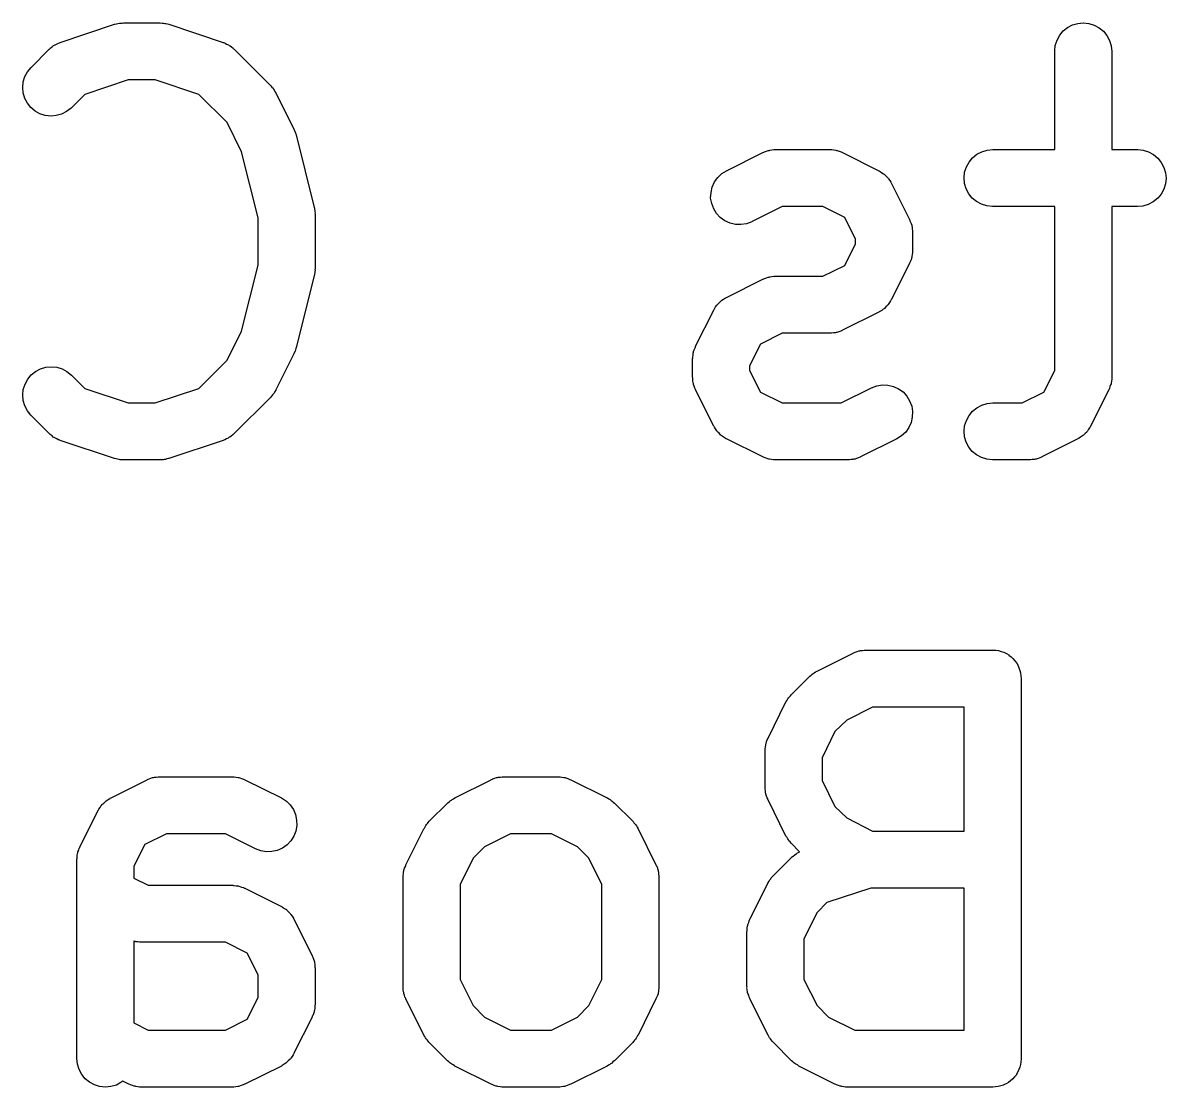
# Model space of a CAD drawing. Extents: x 100.5 to 168, y -113.9 to -51.5.
# Drawn here: x 113.634 to 116.641, y -81.462 to -78.662 of the extents above; entities that cross this region are included whole.
import ezdxf

# ---------------------------------------------------------------- set-up
doc = ezdxf.new("R2010")
doc.units = 0
doc.layers.add('BLACK', color=7, linetype='CONTINUOUS')

msp = doc.modelspace()

# ---------------------------------------------------------------- linework, layer by layer
at = {"layer": 'BLACK', "linetype": 'CONTINUOUS'}
for p, q in [((113.888, -78.6635), (113.891, -78.6629)), ((113.891, -78.6629), (113.895, -78.6628)), ((113.895, -78.6628), (113.899, -78.6624)), ((113.899, -78.6624), (113.994, -78.6624)), ((113.994, -78.6624), (113.995, -78.6624)), ((113.995, -78.6624), (114, -78.6629)), ((114, -78.6629), (114.004, -78.663)), ((114.004, -78.663), (114.007, -78.6637)), ((116.409, -78.6637), (116.423, -78.6624)), ((116.423, -78.6624), (116.438, -78.6639)), ((113.732, -78.7138), (113.875, -78.6662)), ((113.875, -78.6662), (113.876, -78.6659)), ((113.876, -78.6659), (113.88, -78.665)), ((113.88, -78.665), (113.884, -78.6638)), ((113.884, -78.6638), (113.888, -78.6635)), ((114.007, -78.6637), (114.01, -78.664)), ((114.01, -78.664), (114.014, -78.6653)), ((114.014, -78.6653), (114.018, -78.6662)), ((114.018, -78.6662), (114.161, -78.7138)), ((116.361, -78.695), (116.37, -78.6838)), ((116.37, -78.6838), (116.382, -78.6746)), ((116.382, -78.6746), (116.395, -78.6678)), ((116.395, -78.6678), (116.409, -78.6637)), ((116.438, -78.6639), (116.452, -78.6682)), ((116.452, -78.6682), (116.465, -78.6752)), ((116.465, -78.6752), (116.476, -78.6845)), ((116.476, -78.6845), (116.485, -78.6959)), ((113.711, -78.7253), (113.715, -78.7221)), ((113.715, -78.7221), (113.717, -78.7211)), ((113.717, -78.7211), (113.719, -78.7198)), ((113.719, -78.7198), (113.724, -78.7177)), ((113.724, -78.7177), (113.728, -78.7154)), ((113.728, -78.7154), (113.73, -78.7147)), ((113.73, -78.7147), (113.732, -78.7138)), ((114.161, -78.7138), (114.162, -78.7142)), ((114.162, -78.7142), (114.164, -78.7151)), ((114.164, -78.7151), (114.166, -78.7158)), ((114.166, -78.7158), (114.17, -78.7182)), ((114.17, -78.7182), (114.175, -78.7203)), ((114.175, -78.7203), (114.177, -78.7216)), ((114.177, -78.7216), (114.179, -78.7227)), ((114.179, -78.7227), (114.183, -78.7259)), ((116.348, -78.7363), (116.349, -78.7218)), ((116.349, -78.7218), (116.354, -78.7078)), ((116.354, -78.7078), (116.361, -78.695)), ((116.485, -78.6959), (116.492, -78.7088)), ((116.492, -78.7088), (116.496, -78.7228)), ((116.496, -78.7228), (116.498, -78.7374)), ((113.656, -78.7796), (113.703, -78.732)), ((113.703, -78.732), (113.704, -78.7312)), ((113.704, -78.7312), (113.706, -78.7299)), ((113.706, -78.7299), (113.707, -78.7283)), ((113.707, -78.7283), (113.711, -78.7253)), ((114.183, -78.7259), (114.187, -78.7289)), ((114.187, -78.7289), (114.188, -78.7306)), ((114.188, -78.7306), (114.19, -78.732)), ((114.19, -78.732), (114.285, -78.8272)), ((116.348, -78.7374), (116.348, -78.7363)), ((116.348, -78.9957), (116.348, -78.7374)), ((116.498, -78.7374), (116.498, -78.9957)), ((113.646, -78.7909), (113.656, -78.7796)), ((113.635, -78.8178), (113.639, -78.8038)), ((113.639, -78.8038), (113.646, -78.7909)), ((113.911, -78.8124), (113.797, -78.8506)), ((113.982, -78.8124), (113.911, -78.8124)), ((114.097, -78.8506), (113.982, -78.8124)), ((113.634, -78.8324), (113.635, -78.8178)), ((113.635, -78.8469), (113.634, -78.8324)), ((114.285, -78.8272), (114.286, -78.828)), ((114.286, -78.828), (114.289, -78.8312)), ((114.289, -78.8312), (114.292, -78.8343)), ((114.292, -78.8343), (114.293, -78.837)), ((114.293, -78.837), (114.295, -78.8394)), ((114.295, -78.8394), (114.297, -78.8431)), ((114.297, -78.8431), (114.299, -78.8467)), ((113.639, -78.861), (113.635, -78.8469)), ((113.646, -78.8739), (113.639, -78.861)), ((113.797, -78.8506), (113.762, -78.8857)), ((114.171, -78.9247), (114.097, -78.8506)), ((114.299, -78.8467), (114.347, -78.9419)), ((113.655, -78.8853), (113.646, -78.8739)), ((113.666, -78.8947), (113.655, -78.8853)), ((113.679, -78.9017), (113.666, -78.8947)), ((113.693, -78.906), (113.679, -78.9017)), ((113.736, -78.9023), (113.722, -78.9063)), ((113.749, -78.8955), (113.736, -78.9023)), ((113.761, -78.8864), (113.749, -78.8955)), ((113.762, -78.8857), (113.761, -78.8864)), ((113.708, -78.9076), (113.693, -78.906)), ((113.722, -78.9063), (113.708, -78.9076)), ((114.209, -79.0017), (114.171, -78.9247)), ((114.347, -78.9419), (114.348, -78.9429)), ((114.348, -78.9429), (114.348, -78.9432)), ((114.348, -78.9432), (114.348, -78.9435)), ((114.348, -78.9435), (114.35, -78.9501)), ((114.35, -78.9501), (114.353, -78.9566)), ((114.353, -78.9566), (114.353, -78.957)), ((114.353, -78.957), (114.353, -78.9573)), ((114.353, -78.9573), (114.4, -79.1478)), ((114.253, -79.1752), (114.209, -79.0017)), ((115.485, -79.0513), (115.58, -79.0036)), ((115.58, -79.0036), (115.581, -79.0032)), ((115.581, -79.0032), (115.583, -79.0024)), ((115.583, -79.0024), (115.585, -79.0014)), ((115.585, -79.0014), (115.59, -78.9999)), ((115.59, -78.9999), (115.594, -78.9981)), ((115.594, -78.9981), (115.597, -78.9978)), ((115.597, -78.9978), (115.599, -78.9971)), ((115.599, -78.9971), (115.604, -78.9966)), ((115.604, -78.9966), (115.609, -78.9958)), ((115.609, -78.9958), (115.611, -78.9959)), ((115.611, -78.9959), (115.613, -78.9957)), ((115.613, -78.9957), (115.756, -78.9957)), ((115.756, -78.9957), (115.757, -78.9957)), ((115.757, -78.9957), (115.759, -78.996)), ((115.759, -78.996), (115.762, -78.9959)), ((115.762, -78.9959), (115.767, -78.9968)), ((115.767, -78.9968), (115.772, -78.9974)), ((115.772, -78.9974), (115.774, -78.998)), ((115.774, -78.998), (115.776, -78.9984)), ((115.776, -78.9984), (115.781, -79.0002)), ((115.781, -79.0002), (115.786, -79.0018)), ((115.786, -79.0018), (115.788, -79.0028)), ((115.788, -79.0028), (115.79, -79.0036)), ((115.79, -79.0036), (115.885, -79.0513)), ((116.123, -79.0288), (116.132, -79.0175)), ((116.132, -79.0175), (116.143, -79.0082)), ((116.143, -79.0082), (116.156, -79.0014)), ((116.156, -79.0014), (116.17, -78.9971)), ((116.17, -78.9971), (116.185, -78.9957)), ((116.185, -78.9957), (116.348, -78.9957)), ((116.498, -78.9957), (116.566, -78.9957)), ((116.566, -78.9957), (116.567, -78.9957)), ((116.567, -78.9957), (116.581, -78.9974)), ((116.581, -78.9974), (116.595, -79.0018)), ((116.595, -79.0018), (116.608, -79.0088)), ((116.608, -79.0088), (116.619, -79.0182)), ((116.619, -79.0182), (116.628, -79.0296)), ((115.472, -79.059), (115.485, -79.0513)), ((115.885, -79.0513), (115.886, -79.0517)), ((115.886, -79.0517), (115.887, -79.0526)), ((115.887, -79.0526), (115.889, -79.0533)), ((115.889, -79.0533), (115.893, -79.0566)), ((116.111, -79.0556), (116.116, -79.0416)), ((116.116, -79.0416), (116.123, -79.0288)), ((116.628, -79.0296), (116.635, -79.0426)), ((116.635, -79.0426), (116.639, -79.0567)), ((115.447, -79.0944), (115.453, -79.081)), ((115.453, -79.081), (115.462, -79.0691)), ((115.462, -79.0691), (115.472, -79.059)), ((115.893, -79.0566), (115.898, -79.0597)), ((115.898, -79.0597), (115.899, -79.0608)), ((115.899, -79.0608), (115.901, -79.0618)), ((115.901, -79.0618), (115.905, -79.0659)), ((115.905, -79.0659), (115.909, -79.0699)), ((115.909, -79.0699), (115.91, -79.0712)), ((115.91, -79.0712), (115.911, -79.0724)), ((115.911, -79.0724), (115.914, -79.0772)), ((115.914, -79.0772), (115.917, -79.0819)), ((115.917, -79.0819), (115.918, -79.0834)), ((115.918, -79.0834), (115.919, -79.0848)), ((116.11, -79.0702), (116.111, -79.0556)), ((116.111, -79.0848), (116.11, -79.0702)), ((116.639, -79.0567), (116.641, -79.0712)), ((116.641, -79.0712), (116.639, -79.0858)), ((115.443, -79.1233), (115.444, -79.1086)), ((115.444, -79.1086), (115.447, -79.0944)), ((115.919, -79.0848), (115.966, -79.18)), ((116.115, -79.0988), (116.111, -79.0848)), ((116.122, -79.1118), (116.115, -79.0988)), ((116.131, -79.1232), (116.122, -79.1118)), ((116.628, -79.1127), (116.619, -79.1239)), ((116.635, -79.0998), (116.628, -79.1127)), ((116.639, -79.0858), (116.635, -79.0998)), ((115.446, -79.1377), (115.443, -79.1233)), ((115.451, -79.1514), (115.446, -79.1377)), ((116.142, -79.1326), (116.131, -79.1232)), ((116.155, -79.1396), (116.142, -79.1326)), ((116.169, -79.1441), (116.155, -79.1396)), ((116.184, -79.1457), (116.169, -79.1441)), ((116.594, -79.1401), (116.58, -79.1443)), ((116.607, -79.1332), (116.594, -79.1401)), ((116.619, -79.1239), (116.607, -79.1332)), ((114.4, -79.1478), (114.401, -79.1488)), ((114.401, -79.1488), (114.401, -79.1501)), ((114.401, -79.1501), (114.401, -79.1514)), ((114.401, -79.1514), (114.402, -79.1574)), ((114.402, -79.1574), (114.403, -79.1633)), ((114.403, -79.1633), (114.402, -79.1646)), ((114.402, -79.1646), (114.403, -79.166)), ((114.403, -79.166), (114.403, -79.3088)), ((115.458, -79.1638), (115.451, -79.1514)), ((115.468, -79.1746), (115.458, -79.1638)), ((115.631, -79.1457), (115.552, -79.1854)), ((115.738, -79.1457), (115.631, -79.1457)), ((115.796, -79.1742), (115.738, -79.1457)), ((115.824, -79.2313), (115.796, -79.1742)), ((116.185, -79.1457), (116.184, -79.1457)), ((116.348, -79.1457), (116.185, -79.1457)), ((116.348, -79.5768), (116.348, -79.1457)), ((116.566, -79.1457), (116.498, -79.1457)), ((116.498, -79.1457), (116.498, -79.5945)), ((116.58, -79.1443), (116.566, -79.1457)), ((114.253, -79.2996), (114.253, -79.1752)), ((115.48, -79.1831), (115.468, -79.1746)), ((115.494, -79.1892), (115.48, -79.1831)), ((115.508, -79.1926), (115.494, -79.1892)), ((115.522, -79.1932), (115.508, -79.1926)), ((115.537, -79.1909), (115.522, -79.1932)), ((115.551, -79.1859), (115.537, -79.1909)), ((115.552, -79.1854), (115.551, -79.1859)), ((115.966, -79.18), (115.967, -79.181)), ((115.967, -79.181), (115.967, -79.183)), ((115.967, -79.183), (115.968, -79.185)), ((115.968, -79.185), (115.97, -79.1899)), ((115.97, -79.1899), (115.972, -79.1947)), ((115.972, -79.1947), (115.972, -79.1969)), ((115.972, -79.1969), (115.973, -79.199)), ((115.973, -79.199), (115.973, -79.2041)), ((115.973, -79.2041), (115.974, -79.2092)), ((115.824, -79.2435), (115.824, -79.2313)), ((115.974, -79.2092), (115.974, -79.2114)), ((115.974, -79.2114), (115.974, -79.2136)), ((115.974, -79.2136), (115.974, -79.2612)), ((115.796, -79.3005), (115.824, -79.2435)), ((115.974, -79.2612), (115.974, -79.2622)), ((115.974, -79.2622), (115.974, -79.2644)), ((115.974, -79.2644), (115.974, -79.2666)), ((115.967, -79.2927), (115.966, -79.2947)), ((115.968, -79.2907), (115.967, -79.2927)), ((115.97, -79.2859), (115.968, -79.2907)), ((115.971, -79.2811), (115.97, -79.2859)), ((115.972, -79.2789), (115.971, -79.2811)), ((115.973, -79.2717), (115.972, -79.2768)), ((115.972, -79.2768), (115.972, -79.2789)), ((115.974, -79.2666), (115.973, -79.2717)), ((114.209, -79.4731), (114.253, -79.2996)), ((114.402, -79.3185), (114.401, -79.3244)), ((114.401, -79.3244), (114.401, -79.3257)), ((114.403, -79.3099), (114.402, -79.3112)), ((114.402, -79.3112), (114.403, -79.3125)), ((114.403, -79.3125), (114.402, -79.3185)), ((114.403, -79.3088), (114.403, -79.3099)), ((115.738, -79.329), (115.796, -79.3005)), ((115.966, -79.2947), (115.919, -79.39)), ((114.4, -79.327), (114.353, -79.5175)), ((114.401, -79.3257), (114.4, -79.327)), ((115.485, -79.3846), (115.58, -79.337)), ((115.58, -79.337), (115.581, -79.3365)), ((115.581, -79.3365), (115.583, -79.3357)), ((115.583, -79.3357), (115.585, -79.3347)), ((115.585, -79.3347), (115.59, -79.3332)), ((115.59, -79.3332), (115.594, -79.3315)), ((115.594, -79.3315), (115.597, -79.3311)), ((115.597, -79.3311), (115.599, -79.3305)), ((115.599, -79.3305), (115.604, -79.33)), ((115.604, -79.33), (115.609, -79.3292)), ((115.609, -79.3292), (115.611, -79.3293)), ((115.611, -79.3293), (115.613, -79.329)), ((115.613, -79.329), (115.738, -79.329)), ((115.483, -79.3854), (115.485, -79.3846)), ((115.452, -79.4158), (115.453, -79.4144)), ((115.453, -79.4144), (115.456, -79.4097)), ((115.456, -79.4097), (115.459, -79.4049)), ((115.459, -79.4049), (115.461, -79.4037)), ((115.461, -79.4037), (115.462, -79.4024)), ((115.462, -79.4024), (115.466, -79.3985)), ((115.466, -79.3985), (115.47, -79.3944)), ((115.47, -79.3944), (115.471, -79.3935)), ((115.471, -79.3935), (115.472, -79.3924)), ((115.472, -79.3924), (115.477, -79.3893)), ((115.477, -79.3893), (115.482, -79.3861)), ((115.482, -79.3861), (115.483, -79.3854)), ((115.899, -79.4146), (115.897, -79.4157)), ((115.9, -79.4137), (115.899, -79.4146)), ((115.904, -79.4096), (115.9, -79.4137)), ((115.908, -79.4057), (115.904, -79.4096)), ((115.909, -79.4043), (115.908, -79.4057)), ((115.91, -79.4032), (115.909, -79.4043)), ((115.913, -79.3984), (115.91, -79.4032)), ((115.916, -79.3937), (115.913, -79.3984)), ((115.917, -79.3923), (115.916, -79.3937)), ((115.918, -79.3909), (115.917, -79.3923)), ((115.919, -79.39), (115.918, -79.3909)), ((115.403, -79.5134), (115.451, -79.4181)), ((115.451, -79.4172), (115.452, -79.4158)), ((115.451, -79.4181), (115.451, -79.4172)), ((115.885, -79.4235), (115.79, -79.4711)), ((115.886, -79.4226), (115.885, -79.4235)), ((115.888, -79.422), (115.886, -79.4226)), ((115.893, -79.4188), (115.888, -79.422)), ((115.897, -79.4157), (115.893, -79.4188)), ((114.171, -79.5501), (114.209, -79.4731)), ((115.78, -79.4749), (115.775, -79.4766)), ((115.785, -79.4734), (115.78, -79.4749)), ((115.787, -79.4724), (115.785, -79.4734)), ((115.789, -79.4716), (115.787, -79.4724)), ((115.79, -79.4711), (115.789, -79.4716)), ((115.631, -79.479), (115.574, -79.5076)), ((115.756, -79.479), (115.631, -79.479)), ((115.758, -79.4788), (115.756, -79.479)), ((115.761, -79.4789), (115.758, -79.4788)), ((115.766, -79.4781), (115.761, -79.4789)), ((115.771, -79.4776), (115.766, -79.4781)), ((115.773, -79.477), (115.771, -79.4776)), ((115.775, -79.4766), (115.773, -79.477)), ((114.347, -79.5328), (114.299, -79.6281)), ((114.35, -79.5257), (114.347, -79.5322)), ((114.347, -79.5322), (114.347, -79.5325)), ((114.347, -79.5325), (114.347, -79.5328)), ((114.352, -79.5192), (114.35, -79.5257)), ((114.353, -79.5175), (114.352, -79.5185)), ((114.352, -79.5185), (114.352, -79.5188)), ((114.352, -79.5188), (114.352, -79.5192)), ((115.397, -79.5313), (115.398, -79.5292)), ((115.397, -79.5364), (115.397, -79.5313)), ((115.398, -79.527), (115.4, -79.5222)), ((115.398, -79.5292), (115.398, -79.527)), ((115.4, -79.5222), (115.402, -79.5174)), ((115.402, -79.5174), (115.403, -79.5154)), ((115.403, -79.5154), (115.403, -79.5134)), ((115.574, -79.5076), (115.545, -79.5646)), ((114.097, -79.6242), (114.171, -79.5501)), ((115.395, -79.5459), (115.396, -79.5437)), ((115.395, -79.5469), (115.395, -79.5459)), ((115.395, -79.5945), (115.395, -79.5469)), ((115.396, -79.5415), (115.397, -79.5364)), ((115.396, -79.5437), (115.396, -79.5415)), ((115.545, -79.5646), (115.545, -79.5768)), ((113.647, -79.6), (113.656, -79.5887)), ((113.656, -79.5887), (113.667, -79.5795)), ((113.667, -79.5795), (113.68, -79.5727)), ((113.68, -79.5727), (113.694, -79.5685)), ((113.694, -79.5685), (113.709, -79.5671)), ((113.709, -79.5671), (113.723, -79.5686)), ((113.723, -79.5686), (113.737, -79.5729)), ((113.737, -79.5729), (113.75, -79.5798)), ((113.75, -79.5798), (113.762, -79.5891)), ((113.762, -79.5891), (113.797, -79.6242)), ((115.396, -79.5967), (115.395, -79.5945)), ((115.545, -79.5768), (115.574, -79.6339)), ((116.319, -79.6339), (116.348, -79.5768)), ((116.498, -79.5945), (116.498, -79.5956)), ((113.635, -79.6268), (113.64, -79.6128)), ((113.64, -79.6128), (113.647, -79.6)), ((113.797, -79.6242), (113.911, -79.6624)), ((113.982, -79.6624), (114.097, -79.6242)), ((115.396, -79.5989), (115.396, -79.5967)), ((115.396, -79.604), (115.396, -79.5989)), ((115.397, -79.6091), (115.396, -79.604)), ((115.398, -79.6112), (115.397, -79.6091)), ((115.398, -79.6134), (115.398, -79.6112)), ((115.4, -79.6182), (115.398, -79.6134)), ((115.401, -79.6231), (115.4, -79.6182)), ((115.402, -79.6251), (115.401, -79.6231)), ((115.403, -79.6271), (115.402, -79.6251)), ((115.786, -79.6624), (115.866, -79.6227)), ((115.866, -79.6222), (115.88, -79.6172)), ((115.866, -79.6227), (115.866, -79.6222)), ((115.88, -79.6172), (115.895, -79.6149)), ((115.895, -79.6149), (115.909, -79.6155)), ((115.909, -79.6155), (115.924, -79.6189)), ((115.924, -79.6189), (115.937, -79.625)), ((115.937, -79.625), (115.949, -79.6335)), ((116.492, -79.6241), (116.491, -79.626)), ((116.493, -79.6192), (116.492, -79.6241)), ((116.495, -79.6144), (116.493, -79.6192)), ((116.496, -79.6122), (116.495, -79.6144)), ((116.497, -79.605), (116.496, -79.6101)), ((116.496, -79.6101), (116.496, -79.6122)), ((116.498, -79.6), (116.497, -79.605)), ((116.498, -79.5956), (116.498, -79.5978)), ((116.498, -79.5978), (116.498, -79.6)), ((113.634, -79.6414), (113.635, -79.6268)), ((113.635, -79.6559), (113.634, -79.6414)), ((114.285, -79.6476), (114.19, -79.7428)), ((114.288, -79.6443), (114.285, -79.6476)), ((114.291, -79.6413), (114.288, -79.6443)), ((114.293, -79.6387), (114.291, -79.6413)), ((114.295, -79.6362), (114.293, -79.6387)), ((114.297, -79.6325), (114.295, -79.6362)), ((114.299, -79.629), (114.297, -79.6325)), ((114.299, -79.6281), (114.299, -79.629)), ((115.403, -79.6281), (115.403, -79.6271)), ((115.451, -79.7233), (115.403, -79.6281)), ((115.574, -79.6339), (115.631, -79.6624)), ((115.949, -79.6335), (115.959, -79.6442)), ((115.959, -79.6442), (115.966, -79.6567)), ((116.262, -79.6624), (116.319, -79.6339)), ((116.49, -79.6281), (116.442, -79.7233)), ((116.491, -79.626), (116.49, -79.6281)), ((113.639, -79.67), (113.635, -79.6559)), ((113.646, -79.683), (113.639, -79.67)), ((113.655, -79.6944), (113.646, -79.683)), ((113.911, -79.6624), (113.982, -79.6624)), ((115.631, -79.6624), (115.786, -79.6624)), ((115.966, -79.6567), (115.972, -79.6704)), ((115.972, -79.6704), (115.974, -79.6848)), ((115.974, -79.6848), (115.973, -79.6995)), ((116.123, -79.6954), (116.132, -79.6842)), ((116.132, -79.6842), (116.143, -79.6749)), ((116.143, -79.6749), (116.156, -79.668)), ((116.156, -79.668), (116.17, -79.6638)), ((116.17, -79.6638), (116.185, -79.6624)), ((116.185, -79.6624), (116.262, -79.6624)), ((113.656, -79.6952), (113.655, -79.6944)), ((113.703, -79.7428), (113.656, -79.6952)), ((115.97, -79.7137), (115.964, -79.7271)), ((115.973, -79.6995), (115.97, -79.7137)), ((116.111, -79.7223), (116.116, -79.7083)), ((116.116, -79.7083), (116.123, -79.6954)), ((113.705, -79.7442), (113.703, -79.7428)), ((113.706, -79.7458), (113.705, -79.7442)), ((114.188, -79.7449), (114.186, -79.7465)), ((114.189, -79.7435), (114.188, -79.7449)), ((114.19, -79.7428), (114.189, -79.7435)), ((115.452, -79.7247), (115.451, -79.7233)), ((115.453, -79.7262), (115.452, -79.7247)), ((115.456, -79.7309), (115.453, -79.7262)), ((115.459, -79.7357), (115.456, -79.7309)), ((115.46, -79.7369), (115.459, -79.7357)), ((115.461, -79.7382), (115.46, -79.7369)), ((115.465, -79.7422), (115.461, -79.7382)), ((115.469, -79.7463), (115.465, -79.7422)), ((115.956, -79.739), (115.945, -79.7491)), ((115.964, -79.7271), (115.956, -79.739)), ((116.11, -79.7369), (116.111, -79.7223)), ((116.111, -79.7514), (116.11, -79.7369)), ((116.428, -79.7429), (116.424, -79.747)), ((116.432, -79.739), (116.428, -79.7429)), ((116.433, -79.7377), (116.432, -79.739)), ((116.434, -79.7365), (116.433, -79.7377)), ((116.437, -79.7317), (116.434, -79.7365)), ((116.44, -79.7271), (116.437, -79.7317)), ((116.441, -79.7256), (116.44, -79.7271)), ((116.442, -79.7242), (116.441, -79.7256)), ((116.442, -79.7233), (116.442, -79.7242)), ((113.711, -79.7488), (113.706, -79.7458)), ((113.714, -79.7521), (113.711, -79.7488)), ((113.716, -79.7531), (113.714, -79.7521)), ((113.718, -79.7544), (113.716, -79.7531)), ((113.723, -79.7566), (113.718, -79.7544)), ((113.727, -79.759), (113.723, -79.7566)), ((113.729, -79.7596), (113.727, -79.759)), ((113.731, -79.7606), (113.729, -79.7596)), ((113.732, -79.7609), (113.731, -79.7606)), ((113.875, -79.8085), (113.732, -79.7609)), ((114.161, -79.7609), (114.018, -79.8085)), ((114.163, -79.76), (114.161, -79.7609)), ((114.165, -79.7594), (114.163, -79.76)), ((114.17, -79.757), (114.165, -79.7594)), ((114.174, -79.755), (114.17, -79.757)), ((114.176, -79.7537), (114.174, -79.755)), ((114.178, -79.7527), (114.176, -79.7537)), ((114.182, -79.7495), (114.178, -79.7527)), ((114.186, -79.7465), (114.182, -79.7495)), ((115.47, -79.7473), (115.469, -79.7463)), ((115.471, -79.7484), (115.47, -79.7473)), ((115.476, -79.7515), (115.471, -79.7484)), ((115.481, -79.7548), (115.476, -79.7515)), ((115.482, -79.7555), (115.481, -79.7548)), ((115.484, -79.7564), (115.482, -79.7555)), ((115.485, -79.7568), (115.484, -79.7564)), ((115.58, -79.8045), (115.485, -79.7568)), ((115.933, -79.7568), (115.837, -79.8045)), ((115.945, -79.7491), (115.933, -79.7568)), ((116.115, -79.7655), (116.111, -79.7514)), ((116.122, -79.7784), (116.115, -79.7655)), ((116.409, -79.7568), (116.314, -79.8045)), ((116.41, -79.756), (116.409, -79.7568)), ((116.412, -79.7553), (116.41, -79.756)), ((116.416, -79.7521), (116.412, -79.7553)), ((116.421, -79.7491), (116.416, -79.7521)), ((116.422, -79.7479), (116.421, -79.7491)), ((116.424, -79.747), (116.422, -79.7479)), ((115.582, -79.8053), (115.58, -79.8045)), ((115.584, -79.8063), (115.582, -79.8053)), ((115.834, -79.8057), (115.832, -79.8067)), ((115.836, -79.8049), (115.834, -79.8057)), ((115.837, -79.8045), (115.836, -79.8049)), ((116.131, -79.7899), (116.122, -79.7784)), ((116.142, -79.7993), (116.131, -79.7899)), ((116.155, -79.8063), (116.142, -79.7993)), ((116.311, -79.8057), (116.309, -79.8067)), ((116.313, -79.8049), (116.311, -79.8057)), ((116.314, -79.8045), (116.313, -79.8049)), ((113.879, -79.8095), (113.875, -79.8085)), ((113.883, -79.8107), (113.879, -79.8095)), ((113.887, -79.8111), (113.883, -79.8107)), ((113.89, -79.8118), (113.887, -79.8111)), ((113.894, -79.8119), (113.89, -79.8118)), ((113.898, -79.8124), (113.894, -79.8119)), ((113.899, -79.8124), (113.898, -79.8124)), ((113.994, -79.8124), (113.899, -79.8124)), ((113.998, -79.812), (113.994, -79.8124)), ((114.003, -79.8119), (113.998, -79.812)), ((114.006, -79.8113), (114.003, -79.8119)), ((114.009, -79.811), (114.006, -79.8113)), ((114.013, -79.8097), (114.009, -79.811)), ((114.017, -79.8089), (114.013, -79.8097)), ((114.018, -79.8085), (114.017, -79.8089)), ((115.589, -79.8079), (115.584, -79.8063)), ((115.593, -79.8097), (115.589, -79.8079)), ((115.596, -79.8101), (115.593, -79.8097)), ((115.598, -79.8107), (115.596, -79.8101)), ((115.603, -79.8113), (115.598, -79.8107)), ((115.608, -79.8122), (115.603, -79.8113)), ((115.61, -79.8121), (115.608, -79.8122)), ((115.612, -79.8124), (115.61, -79.8121)), ((115.613, -79.8124), (115.612, -79.8124)), ((115.804, -79.8124), (115.613, -79.8124)), ((115.806, -79.8122), (115.804, -79.8124)), ((115.808, -79.8123), (115.806, -79.8122)), ((115.813, -79.8115), (115.808, -79.8123)), ((115.818, -79.811), (115.813, -79.8115)), ((115.82, -79.8103), (115.818, -79.811)), ((115.823, -79.81), (115.82, -79.8103)), ((115.827, -79.8082), (115.823, -79.81)), ((115.832, -79.8067), (115.827, -79.8082)), ((116.169, -79.8107), (116.155, -79.8063)), ((116.184, -79.8124), (116.169, -79.8107)), ((116.185, -79.8124), (116.184, -79.8124)), ((116.28, -79.8124), (116.185, -79.8124)), ((116.282, -79.8122), (116.28, -79.8124)), ((116.284, -79.8123), (116.282, -79.8122)), ((116.289, -79.8115), (116.284, -79.8123)), ((116.295, -79.811), (116.289, -79.8115)), ((116.297, -79.8103), (116.295, -79.811)), ((116.299, -79.81), (116.297, -79.8103)), ((116.304, -79.8082), (116.299, -79.81)), ((116.309, -79.8067), (116.304, -79.8082)), ((115.823, -80.318), (115.828, -80.3166)), ((115.828, -80.3166), (115.833, -80.3148)), ((115.833, -80.3148), (115.835, -80.3144)), ((115.835, -80.3144), (115.837, -80.3138)), ((115.837, -80.3138), (115.842, -80.3133)), ((115.842, -80.3133), (115.847, -80.3125)), ((115.847, -80.3125), (115.849, -80.3126)), ((115.849, -80.3126), (115.851, -80.3124)), ((115.851, -80.3124), (116.185, -80.3124)), ((116.185, -80.3124), (116.185, -80.3124)), ((116.185, -80.3124), (116.185, -80.3124)), ((116.185, -80.3124), (116.186, -80.3124)), ((116.185, -80.3124), (116.185, -80.3124)), ((116.186, -80.3124), (116.193, -80.3132)), ((116.193, -80.3132), (116.2, -80.3139)), ((116.2, -80.3139), (116.2, -80.314)), ((116.2, -80.314), (116.2, -80.314)), ((116.2, -80.314), (116.207, -80.3161)), ((116.207, -80.3161), (116.214, -80.3182)), ((115.723, -80.3679), (115.818, -80.3203)), ((115.818, -80.3203), (115.819, -80.3198)), ((115.819, -80.3198), (115.821, -80.3191)), ((115.821, -80.3191), (115.823, -80.318)), ((116.214, -80.3182), (116.214, -80.3184)), ((116.214, -80.3184), (116.214, -80.3184)), ((116.214, -80.3184), (116.221, -80.3219)), ((116.221, -80.3219), (116.227, -80.3252)), ((116.227, -80.3252), (116.227, -80.3254)), ((116.227, -80.3254), (116.227, -80.3255)), ((116.227, -80.3255), (116.233, -80.33)), ((116.233, -80.33), (116.238, -80.3345)), ((116.238, -80.3345), (116.238, -80.3347)), ((116.238, -80.3347), (116.238, -80.3349)), ((116.238, -80.3349), (116.243, -80.3404)), ((116.243, -80.3404), (116.247, -80.3459)), ((116.247, -80.3459), (116.247, -80.3461)), ((116.247, -80.3461), (116.248, -80.3463)), ((116.248, -80.3463), (116.251, -80.3526)), ((115.707, -80.3786), (115.71, -80.3757)), ((115.71, -80.3757), (115.713, -80.374)), ((115.713, -80.374), (115.715, -80.3721)), ((115.715, -80.3721), (115.719, -80.3702)), ((115.719, -80.3702), (115.723, -80.3679)), ((116.251, -80.3526), (116.254, -80.3588)), ((116.254, -80.3588), (116.254, -80.3591)), ((116.254, -80.3591), (116.254, -80.3593)), ((116.254, -80.3593), (116.256, -80.3661)), ((116.256, -80.3661), (116.258, -80.3728)), ((116.258, -80.3728), (116.258, -80.3731)), ((116.258, -80.3731), (116.258, -80.3733)), ((116.258, -80.3733), (116.259, -80.3803)), ((115.656, -80.4296), (115.703, -80.382)), ((115.703, -80.382), (115.704, -80.3812)), ((115.704, -80.3812), (115.707, -80.3786)), ((116.259, -80.3803), (116.26, -80.3874)), ((116.26, -80.3874), (116.26, -81.3874)), ((115.648, -80.4385), (115.65, -80.4359)), ((115.65, -80.4359), (115.653, -80.4328)), ((115.653, -80.4328), (115.656, -80.4296)), ((115.594, -80.5443), (115.641, -80.4491)), ((115.641, -80.4491), (115.642, -80.4481)), ((115.642, -80.4481), (115.644, -80.4446)), ((115.644, -80.4446), (115.646, -80.4409)), ((115.646, -80.4409), (115.648, -80.4385)), ((115.869, -80.4624), (115.801, -80.4966)), ((116.11, -80.4624), (115.869, -80.4624)), ((116.11, -80.7886), (116.11, -80.4624)), ((115.801, -80.4966), (115.77, -80.527)), ((115.77, -80.527), (115.736, -80.5956)), ((115.589, -80.558), (115.59, -80.5532)), ((115.59, -80.5532), (115.592, -80.5483)), ((115.592, -80.5483), (115.593, -80.5464)), ((115.593, -80.5464), (115.594, -80.5443)), ((115.586, -80.5724), (115.587, -80.5674)), ((115.586, -80.5746), (115.586, -80.5724)), ((115.586, -80.5768), (115.586, -80.5746)), ((115.586, -80.5779), (115.586, -80.5768)), ((115.586, -80.6731), (115.586, -80.5779)), ((115.587, -80.5674), (115.588, -80.5623)), ((115.588, -80.5602), (115.589, -80.558)), ((115.588, -80.5623), (115.588, -80.5602)), ((115.736, -80.5956), (115.736, -80.6554)), ((113.978, -80.6478), (113.98, -80.6471)), ((113.98, -80.6471), (113.985, -80.6466)), ((113.985, -80.6466), (113.99, -80.6458)), ((113.99, -80.6458), (113.992, -80.6459)), ((113.992, -80.6459), (113.994, -80.6457)), ((113.994, -80.6457), (114.185, -80.6457)), ((114.185, -80.6457), (114.186, -80.6457)), ((114.186, -80.6457), (114.188, -80.646)), ((114.188, -80.646), (114.19, -80.6459)), ((114.19, -80.6459), (114.195, -80.6468)), ((114.195, -80.6468), (114.2, -80.6474)), ((114.2, -80.6474), (114.202, -80.648)), ((114.882, -80.6478), (114.884, -80.6471)), ((114.884, -80.6471), (114.89, -80.6466)), ((114.89, -80.6466), (114.895, -80.6458)), ((114.895, -80.6458), (114.897, -80.6459)), ((114.897, -80.6459), (114.899, -80.6457)), ((114.899, -80.6457), (115.042, -80.6457)), ((115.042, -80.6457), (115.043, -80.6457)), ((115.043, -80.6457), (115.045, -80.646)), ((115.045, -80.646), (115.047, -80.6459)), ((115.047, -80.6459), (115.052, -80.6468)), ((115.052, -80.6468), (115.057, -80.6474)), ((115.057, -80.6474), (115.06, -80.648)), ((113.866, -80.7013), (113.961, -80.6536)), ((113.961, -80.6536), (113.962, -80.6532)), ((113.962, -80.6532), (113.964, -80.6524)), ((113.964, -80.6524), (113.966, -80.6514)), ((113.966, -80.6514), (113.971, -80.6499)), ((113.971, -80.6499), (113.975, -80.6481)), ((113.975, -80.6481), (113.978, -80.6478)), ((114.202, -80.648), (114.205, -80.6484)), ((114.205, -80.6484), (114.209, -80.6502)), ((114.209, -80.6502), (114.214, -80.6518)), ((114.214, -80.6518), (114.216, -80.6528)), ((114.216, -80.6528), (114.218, -80.6536)), ((114.218, -80.6536), (114.314, -80.7013)), ((114.77, -80.7013), (114.866, -80.6536)), ((114.866, -80.6532), (114.869, -80.6524)), ((114.866, -80.6536), (114.866, -80.6532)), ((114.869, -80.6524), (114.87, -80.6514)), ((114.87, -80.6514), (114.875, -80.6499)), ((114.875, -80.6499), (114.88, -80.6481)), ((114.88, -80.6481), (114.882, -80.6478)), ((115.06, -80.648), (115.062, -80.6484)), ((115.062, -80.6484), (115.067, -80.6502)), ((115.067, -80.6502), (115.071, -80.6518)), ((115.071, -80.6518), (115.073, -80.6528)), ((115.073, -80.6528), (115.075, -80.6536)), ((115.075, -80.6536), (115.171, -80.7013)), ((115.586, -80.6753), (115.586, -80.6731)), ((115.586, -80.6775), (115.586, -80.6753)), ((115.587, -80.6826), (115.586, -80.6775)), ((115.736, -80.6554), (115.77, -80.7239)), ((113.853, -80.709), (113.858, -80.706)), ((113.858, -80.706), (113.863, -80.7028)), ((113.863, -80.7028), (113.864, -80.7021)), ((113.864, -80.7021), (113.866, -80.7013)), ((114.314, -80.7013), (114.314, -80.7017)), ((114.314, -80.7017), (114.327, -80.7097)), ((114.758, -80.709), (114.761, -80.7074)), ((114.761, -80.7074), (114.763, -80.7054)), ((114.763, -80.7054), (114.767, -80.7035)), ((114.767, -80.7035), (114.77, -80.7013)), ((115.171, -80.7013), (115.172, -80.7017)), ((115.172, -80.7017), (115.175, -80.704)), ((115.175, -80.704), (115.179, -80.706)), ((115.179, -80.706), (115.181, -80.708)), ((115.587, -80.6877), (115.587, -80.6826)), ((115.588, -80.6898), (115.587, -80.6877)), ((115.588, -80.692), (115.588, -80.6898)), ((115.59, -80.6968), (115.588, -80.692)), ((115.592, -80.7017), (115.59, -80.6968)), ((115.593, -80.7036), (115.592, -80.7017)), ((115.593, -80.7057), (115.593, -80.7036)), ((115.594, -80.7066), (115.593, -80.7057)), ((115.641, -80.8019), (115.594, -80.7066)), ((113.784, -80.83), (113.832, -80.7348)), ((113.832, -80.7339), (113.833, -80.7325)), ((113.832, -80.7348), (113.832, -80.7339)), ((113.833, -80.7325), (113.834, -80.731)), ((113.834, -80.731), (113.837, -80.7264)), ((113.837, -80.7264), (113.84, -80.7216)), ((113.84, -80.7216), (113.842, -80.7204)), ((113.842, -80.7191), (113.847, -80.7152)), ((113.842, -80.7204), (113.842, -80.7191)), ((113.847, -80.7152), (113.851, -80.7111)), ((113.851, -80.7111), (113.852, -80.7102)), ((113.852, -80.7102), (113.853, -80.709)), ((114.327, -80.7097), (114.337, -80.7199)), ((114.337, -80.7199), (114.346, -80.7319)), ((114.346, -80.7319), (114.351, -80.7454)), ((114.703, -80.7629), (114.751, -80.7153)), ((114.751, -80.7153), (114.752, -80.7146)), ((114.752, -80.7146), (114.755, -80.7119)), ((114.755, -80.7119), (114.758, -80.709)), ((115.181, -80.708), (115.184, -80.7097)), ((115.184, -80.7097), (115.187, -80.7126)), ((115.187, -80.7126), (115.19, -80.7153)), ((115.19, -80.7153), (115.238, -80.7629)), ((115.77, -80.7239), (115.801, -80.7543)), ((114.351, -80.7454), (114.354, -80.7597)), ((114.354, -80.7597), (114.355, -80.7743)), ((114.698, -80.7692), (114.7, -80.7662)), ((114.7, -80.7662), (114.703, -80.7629)), ((115.238, -80.7629), (115.239, -80.7637)), ((115.239, -80.7637), (115.241, -80.767)), ((115.241, -80.767), (115.244, -80.77)), ((115.801, -80.7543), (115.869, -80.7886)), ((114.012, -80.7957), (113.955, -80.8242)), ((114.167, -80.7957), (114.012, -80.7957)), ((114.246, -80.8354), (114.167, -80.7957)), ((114.352, -80.7887), (114.347, -80.8023)), ((114.355, -80.7743), (114.352, -80.7887)), ((114.641, -80.8776), (114.689, -80.7824)), ((114.689, -80.7824), (114.69, -80.7815)), ((114.69, -80.7815), (114.692, -80.7779)), ((114.692, -80.7779), (114.694, -80.7742)), ((114.694, -80.7742), (114.696, -80.7718)), ((114.696, -80.7718), (114.698, -80.7692)), ((114.917, -80.7957), (114.848, -80.83)), ((115.024, -80.7957), (114.917, -80.7957)), ((115.093, -80.83), (115.024, -80.7957)), ((115.244, -80.77), (115.246, -80.7727)), ((115.246, -80.7727), (115.248, -80.7751)), ((115.248, -80.7751), (115.25, -80.7788)), ((115.25, -80.7788), (115.252, -80.7824)), ((115.252, -80.7824), (115.299, -80.8776)), ((115.869, -80.7886), (116.11, -80.7886)), ((113.955, -80.8242), (113.926, -80.8813)), ((114.329, -80.8252), (114.317, -80.8337)), ((114.339, -80.8147), (114.329, -80.8252)), ((114.347, -80.8023), (114.339, -80.8147)), ((115.644, -80.8054), (115.641, -80.8019)), ((115.646, -80.8092), (115.644, -80.8054)), ((115.648, -80.8116), (115.646, -80.8092)), ((115.649, -80.8143), (115.648, -80.8116)), ((115.652, -80.8173), (115.649, -80.8143)), ((115.655, -80.8206), (115.652, -80.8173)), ((115.656, -80.8214), (115.655, -80.8206)), ((115.677, -80.8433), (115.656, -80.8214)), ((113.777, -80.8531), (113.778, -80.848)), ((113.777, -80.8581), (113.777, -80.8531)), ((113.777, -80.8603), (113.777, -80.8581)), ((113.778, -80.848), (113.779, -80.8459)), ((113.779, -80.8437), (113.781, -80.8389)), ((113.779, -80.8459), (113.779, -80.8437)), ((113.781, -80.8389), (113.782, -80.834)), ((113.782, -80.834), (113.784, -80.8321)), ((113.784, -80.8321), (113.784, -80.83)), ((114.26, -80.8407), (114.246, -80.8354)), ((114.275, -80.8431), (114.26, -80.8407)), ((114.289, -80.8428), (114.275, -80.8431)), ((114.303, -80.8396), (114.289, -80.8428)), ((114.317, -80.8337), (114.303, -80.8396)), ((114.848, -80.83), (114.818, -80.8604)), ((115.123, -80.8604), (115.093, -80.83)), ((115.608, -80.9058), (115.656, -80.8582)), ((115.656, -80.8574), (115.658, -80.856)), ((115.656, -80.8582), (115.656, -80.8574)), ((115.658, -80.856), (115.66, -80.8544)), ((115.66, -80.8544), (115.664, -80.8515)), ((115.664, -80.8515), (115.668, -80.8483)), ((115.668, -80.8483), (115.67, -80.8473)), ((115.67, -80.8473), (115.671, -80.846)), ((115.671, -80.846), (115.676, -80.8439)), ((115.676, -80.8439), (115.677, -80.8433)), ((113.776, -80.8625), (113.777, -80.8603)), ((113.776, -80.8636), (113.776, -80.8625)), ((113.776, -81.3874), (113.776, -80.8636)), ((113.926, -80.8813), (113.926, -80.9125)), ((114.636, -80.8913), (114.638, -80.8865)), ((114.638, -80.8865), (114.64, -80.8816)), ((114.64, -80.8816), (114.641, -80.8797)), ((114.641, -80.8797), (114.641, -80.8776)), ((114.818, -80.8604), (114.784, -80.9289)), ((115.157, -80.9289), (115.123, -80.8604)), ((115.299, -80.8776), (115.3, -80.8786)), ((115.3, -80.8786), (115.301, -80.8807)), ((115.301, -80.8807), (115.302, -80.8826)), ((115.302, -80.8826), (115.303, -80.8875)), ((115.303, -80.8875), (115.305, -80.8923)), ((113.926, -80.9125), (113.964, -80.9314)), ((114.634, -80.9057), (114.635, -80.9007)), ((114.634, -80.9079), (114.634, -80.9057)), ((114.634, -80.9101), (114.634, -80.9079)), ((114.634, -80.9112), (114.634, -80.9101)), ((114.634, -81.1969), (114.634, -80.9112)), ((114.635, -80.8956), (114.636, -80.8935)), ((114.635, -80.9007), (114.635, -80.8956)), ((114.636, -80.8935), (114.636, -80.8913)), ((115.305, -80.8923), (115.305, -80.8945)), ((115.305, -80.8945), (115.306, -80.8966)), ((115.306, -80.8966), (115.306, -80.9017)), ((115.306, -80.9017), (115.307, -80.9068)), ((115.307, -80.9068), (115.307, -80.909)), ((115.307, -80.909), (115.307, -80.9112)), ((115.307, -80.9112), (115.307, -81.1969)), ((115.597, -80.9208), (115.599, -80.9171)), ((115.599, -80.9171), (115.601, -80.9147)), ((115.601, -80.9147), (115.602, -80.9121)), ((115.602, -80.9121), (115.605, -80.909)), ((115.605, -80.909), (115.608, -80.9058)), ((113.964, -80.9314), (114.185, -80.9314)), ((114.185, -80.9314), (114.186, -80.9314)), ((114.186, -80.9314), (114.188, -80.9317)), ((114.188, -80.9317), (114.19, -80.9316)), ((114.19, -80.9316), (114.195, -80.9325)), ((114.195, -80.9325), (114.2, -80.9331)), ((114.2, -80.9331), (114.202, -80.9337)), ((114.202, -80.9337), (114.205, -80.9341)), ((114.205, -80.9341), (114.209, -80.9359)), ((114.209, -80.9359), (114.214, -80.9375)), ((114.214, -80.9375), (114.216, -80.9386)), ((114.216, -80.9386), (114.218, -80.9393)), ((114.218, -80.9393), (114.314, -80.987)), ((114.784, -80.9289), (114.784, -81.1792)), ((115.157, -81.1792), (115.157, -80.9289)), ((115.546, -81.0205), (115.594, -80.9253)), ((115.594, -80.9243), (115.597, -80.9208)), ((115.594, -80.9253), (115.594, -80.9243)), ((115.864, -80.9386), (115.749, -80.9767)), ((116.11, -80.9386), (115.864, -80.9386)), ((116.11, -81.3124), (116.11, -80.9386)), ((115.749, -80.9767), (115.723, -81.0032)), ((114.314, -80.987), (114.314, -80.9874)), ((114.314, -80.9874), (114.316, -80.9883)), ((114.316, -80.9883), (114.317, -80.989)), ((114.317, -80.989), (114.322, -80.9923)), ((114.322, -80.9923), (114.327, -80.9954)), ((114.327, -80.9954), (114.328, -80.9965)), ((114.328, -80.9965), (114.329, -80.9975)), ((114.329, -80.9975), (114.333, -81.0016)), ((114.333, -81.0016), (114.337, -81.0056)), ((114.337, -81.0056), (114.338, -81.0069)), ((114.338, -81.0069), (114.339, -81.0081)), ((114.339, -81.0081), (114.342, -81.0129)), ((115.723, -81.0032), (115.688, -81.0718)), ((114.342, -81.0129), (114.346, -81.0176)), ((114.346, -81.0176), (114.346, -81.0191)), ((114.346, -81.0191), (114.347, -81.0205)), ((114.347, -81.0205), (114.395, -81.1157)), ((115.539, -81.0435), (115.54, -81.0385)), ((115.54, -81.0385), (115.541, -81.0364)), ((115.541, -81.0342), (115.543, -81.0294)), ((115.541, -81.0364), (115.541, -81.0342)), ((115.543, -81.0294), (115.544, -81.0245)), ((115.544, -81.0245), (115.545, -81.0226)), ((115.545, -81.0226), (115.546, -81.0205)), ((115.538, -81.053), (115.539, -81.0508)), ((115.538, -81.054), (115.538, -81.053)), ((115.538, -81.1969), (115.538, -81.054)), ((115.539, -81.0486), (115.539, -81.0435)), ((115.539, -81.0508), (115.539, -81.0486)), ((113.927, -81.0787), (113.926, -81.0786)), ((113.926, -81.0786), (113.926, -81.2934)), ((113.929, -81.0791), (113.927, -81.0787)), ((113.931, -81.0798), (113.929, -81.0791)), ((113.936, -81.0804), (113.931, -81.0798)), ((113.941, -81.0812), (113.936, -81.0804)), ((113.943, -81.0812), (113.941, -81.0812)), ((113.946, -81.0814), (113.943, -81.0812)), ((113.947, -81.0814), (113.946, -81.0814)), ((114.167, -81.0814), (113.947, -81.0814)), ((114.224, -81.1099), (114.167, -81.0814)), ((115.688, -81.0718), (115.688, -81.1792)), ((114.253, -81.167), (114.224, -81.1099)), ((114.395, -81.1157), (114.395, -81.1167)), ((114.395, -81.1167), (114.396, -81.1188)), ((114.396, -81.1188), (114.397, -81.1207)), ((114.397, -81.1207), (114.398, -81.1256)), ((114.398, -81.1256), (114.4, -81.1304)), ((114.4, -81.1304), (114.401, -81.1326)), ((114.401, -81.1326), (114.401, -81.1347)), ((114.401, -81.1347), (114.402, -81.1398)), ((114.402, -81.1398), (114.402, -81.1449)), ((114.402, -81.1449), (114.402, -81.1471)), ((114.402, -81.1471), (114.403, -81.1493)), ((114.403, -81.1493), (114.403, -81.2445)), ((114.253, -81.2268), (114.253, -81.167)), ((114.784, -81.1792), (114.818, -81.2477)), ((115.123, -81.2477), (115.157, -81.1792)), ((115.688, -81.1792), (115.723, -81.2477)), ((114.634, -81.1991), (114.634, -81.1969)), ((114.634, -81.2013), (114.634, -81.1991)), ((114.634, -81.2064), (114.634, -81.2013)), ((114.635, -81.2115), (114.634, -81.2064)), ((114.636, -81.2136), (114.635, -81.2115)), ((114.636, -81.2158), (114.636, -81.2136)), ((114.638, -81.2206), (114.636, -81.2158)), ((115.305, -81.2168), (115.303, -81.2216)), ((115.306, -81.2125), (115.305, -81.2146)), ((115.305, -81.2146), (115.305, -81.2168)), ((115.307, -81.2024), (115.306, -81.2074)), ((115.306, -81.2074), (115.306, -81.2125)), ((115.307, -81.1969), (115.307, -81.198)), ((115.307, -81.198), (115.307, -81.2001)), ((115.307, -81.2001), (115.307, -81.2024)), ((115.539, -81.1991), (115.538, -81.1969)), ((115.538, -81.2013), (115.539, -81.1991)), ((115.539, -81.2064), (115.538, -81.2013)), ((115.54, -81.2115), (115.539, -81.2064)), ((115.54, -81.2136), (115.54, -81.2115)), ((115.541, -81.2158), (115.54, -81.2136)), ((115.543, -81.2206), (115.541, -81.2158)), ((114.224, -81.2839), (114.253, -81.2268)), ((114.403, -81.2456), (114.402, -81.2478)), ((114.402, -81.2478), (114.402, -81.25)), ((114.403, -81.2445), (114.403, -81.2456)), ((114.639, -81.2255), (114.638, -81.2206)), ((114.64, -81.2274), (114.639, -81.2255)), ((114.641, -81.2295), (114.64, -81.2274)), ((114.641, -81.2304), (114.641, -81.2295)), ((114.689, -81.3257), (114.641, -81.2304)), ((114.818, -81.2477), (114.848, -81.2781)), ((115.093, -81.2781), (115.123, -81.2477)), ((115.299, -81.2304), (115.252, -81.3257)), ((115.3, -81.2284), (115.299, -81.2304)), ((115.301, -81.2264), (115.3, -81.2284)), ((115.303, -81.2216), (115.301, -81.2264)), ((115.544, -81.2255), (115.543, -81.2206)), ((115.545, -81.2274), (115.544, -81.2255)), ((115.546, -81.2295), (115.545, -81.2274)), ((115.546, -81.2304), (115.546, -81.2295)), ((115.594, -81.3257), (115.546, -81.2304)), ((115.723, -81.2477), (115.753, -81.2781)), ((114.395, -81.2781), (114.347, -81.3733)), ((114.397, -81.2741), (114.395, -81.276)), ((114.395, -81.276), (114.395, -81.2781)), ((114.398, -81.2692), (114.397, -81.2741)), ((114.4, -81.2644), (114.398, -81.2692)), ((114.401, -81.2601), (114.4, -81.2622)), ((114.4, -81.2622), (114.4, -81.2644)), ((114.402, -81.255), (114.401, -81.2601)), ((114.402, -81.25), (114.402, -81.255)), ((114.848, -81.2781), (114.917, -81.3124)), ((115.024, -81.3124), (115.093, -81.2781)), ((115.753, -81.2781), (115.822, -81.3124)), ((113.926, -81.2934), (113.964, -81.3124)), ((114.167, -81.3124), (114.224, -81.2839)), ((113.964, -81.3124), (114.167, -81.3124)), ((114.691, -81.3293), (114.689, -81.3257)), ((114.693, -81.333), (114.691, -81.3293)), ((114.695, -81.3354), (114.693, -81.333)), ((114.697, -81.3381), (114.695, -81.3354)), ((114.7, -81.3411), (114.697, -81.3381)), ((114.917, -81.3124), (115.024, -81.3124)), ((115.243, -81.3389), (115.24, -81.3419)), ((115.245, -81.3363), (115.243, -81.3389)), ((115.247, -81.3339), (115.245, -81.3363)), ((115.249, -81.3302), (115.247, -81.3339)), ((115.251, -81.3266), (115.249, -81.3302)), ((115.252, -81.3257), (115.251, -81.3266)), ((115.596, -81.3293), (115.594, -81.3257)), ((115.598, -81.333), (115.596, -81.3293)), ((115.6, -81.3354), (115.598, -81.333)), ((115.602, -81.3381), (115.6, -81.3354)), ((115.605, -81.3411), (115.602, -81.3381)), ((115.822, -81.3124), (116.11, -81.3124)), ((114.702, -81.3444), (114.7, -81.3411)), ((114.703, -81.3452), (114.702, -81.3444)), ((114.751, -81.3928), (114.703, -81.3452)), ((115.238, -81.3452), (115.19, -81.3928)), ((115.24, -81.3419), (115.238, -81.3452)), ((115.607, -81.3444), (115.605, -81.3411)), ((115.608, -81.3452), (115.607, -81.3444)), ((115.656, -81.3928), (115.608, -81.3452)), ((113.778, -81.4019), (113.776, -81.3874)), ((114.326, -81.3991), (114.321, -81.4021)), ((114.327, -81.3979), (114.326, -81.3991)), ((114.328, -81.397), (114.327, -81.3979)), ((114.332, -81.3929), (114.328, -81.397)), ((114.337, -81.389), (114.332, -81.3929)), ((114.338, -81.3877), (114.337, -81.389)), ((114.339, -81.3865), (114.338, -81.3877)), ((114.342, -81.3817), (114.339, -81.3865)), ((114.345, -81.3771), (114.342, -81.3817)), ((114.346, -81.3756), (114.345, -81.3771)), ((114.347, -81.3742), (114.346, -81.3756)), ((114.347, -81.3733), (114.347, -81.3742)), ((114.754, -81.3955), (114.751, -81.3928)), ((114.757, -81.3984), (114.754, -81.3955)), ((114.76, -81.4001), (114.757, -81.3984)), ((115.183, -81.3991), (115.18, -81.4007)), ((115.186, -81.3962), (115.183, -81.3991)), ((115.189, -81.3935), (115.186, -81.3962)), ((115.19, -81.3928), (115.189, -81.3935)), ((115.659, -81.3955), (115.656, -81.3928)), ((115.662, -81.3984), (115.659, -81.3955)), ((115.664, -81.4001), (115.662, -81.3984)), ((116.259, -81.3955), (116.258, -81.4025)), ((116.26, -81.3884), (116.259, -81.3955)), ((116.26, -81.3874), (116.26, -81.3879)), ((116.26, -81.3879), (116.26, -81.3879)), ((116.26, -81.3879), (116.26, -81.3879)), ((116.26, -81.3879), (116.26, -81.3884)), ((113.782, -81.416), (113.778, -81.4019)), ((113.789, -81.4289), (113.782, -81.416)), ((113.798, -81.4402), (113.789, -81.4289)), ((114.314, -81.4068), (114.218, -81.4545)), ((114.315, -81.406), (114.314, -81.4068)), ((114.316, -81.4053), (114.315, -81.406)), ((114.321, -81.4021), (114.316, -81.4053)), ((114.762, -81.4021), (114.76, -81.4001)), ((114.766, -81.4041), (114.762, -81.4021)), ((114.769, -81.4064), (114.766, -81.4041)), ((114.77, -81.4068), (114.769, -81.4064)), ((114.866, -81.4545), (114.77, -81.4068)), ((115.171, -81.4068), (115.075, -81.4545)), ((115.174, -81.4046), (115.171, -81.4068)), ((115.178, -81.4027), (115.174, -81.4046)), ((115.18, -81.4007), (115.178, -81.4027)), ((115.667, -81.4021), (115.664, -81.4001)), ((115.671, -81.4041), (115.667, -81.4021)), ((115.674, -81.4064), (115.671, -81.4041)), ((115.675, -81.4068), (115.674, -81.4064)), ((115.77, -81.4545), (115.675, -81.4068)), ((116.25, -81.4231), (116.247, -81.4293)), ((116.247, -81.4293), (116.247, -81.4295)), ((116.247, -81.4295), (116.247, -81.4298)), ((116.254, -81.4169), (116.25, -81.4231)), ((116.256, -81.4097), (116.254, -81.4164)), ((116.254, -81.4164), (116.254, -81.4167)), ((116.254, -81.4167), (116.254, -81.4169)), ((116.258, -81.403), (116.256, -81.4097)), ((116.258, -81.4025), (116.258, -81.4027)), ((116.258, -81.4027), (116.258, -81.403)), ((113.809, -81.4496), (113.798, -81.4402)), ((113.822, -81.4565), (113.809, -81.4496)), ((113.836, -81.4608), (113.822, -81.4565)), ((113.88, -81.4569), (113.865, -81.4611)), ((113.892, -81.4501), (113.88, -81.4569)), ((113.897, -81.4464), (113.892, -81.4501)), ((113.913, -81.4545), (113.897, -81.4464)), ((113.915, -81.4553), (113.913, -81.4545)), ((113.917, -81.4563), (113.915, -81.4553)), ((113.922, -81.4579), (113.917, -81.4563)), ((113.927, -81.4597), (113.922, -81.4579)), ((114.208, -81.4582), (114.204, -81.46)), ((114.213, -81.4567), (114.208, -81.4582)), ((114.215, -81.4557), (114.213, -81.4567)), ((114.217, -81.4549), (114.215, -81.4557)), ((114.218, -81.4545), (114.217, -81.4549)), ((114.868, -81.4553), (114.866, -81.4545)), ((114.87, -81.4563), (114.868, -81.4553)), ((114.874, -81.4579), (114.87, -81.4563)), ((114.879, -81.4597), (114.874, -81.4579)), ((115.066, -81.4582), (115.061, -81.46)), ((115.07, -81.4567), (115.066, -81.4582)), ((115.072, -81.4557), (115.07, -81.4567)), ((115.075, -81.4549), (115.072, -81.4557)), ((115.075, -81.4545), (115.075, -81.4549)), ((115.772, -81.4553), (115.77, -81.4545)), ((115.774, -81.4563), (115.772, -81.4553)), ((115.779, -81.4579), (115.774, -81.4563)), ((115.784, -81.4597), (115.779, -81.4579)), ((116.206, -81.4589), (116.199, -81.461)), ((116.213, -81.4569), (116.206, -81.4589)), ((116.22, -81.4534), (116.213, -81.4567)), ((116.213, -81.4567), (116.213, -81.4568)), ((116.213, -81.4568), (116.213, -81.4569)), ((116.226, -81.4501), (116.22, -81.4534)), ((116.232, -81.4454), (116.226, -81.4498)), ((116.226, -81.4498), (116.226, -81.45)), ((116.226, -81.45), (116.226, -81.4501)), ((116.237, -81.441), (116.232, -81.4454)), ((116.238, -81.4406), (116.237, -81.4408)), ((116.237, -81.4408), (116.237, -81.441)), ((116.242, -81.4352), (116.238, -81.4406)), ((116.247, -81.4298), (116.242, -81.4352)), ((113.851, -81.4624), (113.836, -81.4608)), ((113.865, -81.4611), (113.851, -81.4624)), ((113.929, -81.4601), (113.927, -81.4597)), ((113.931, -81.4607), (113.929, -81.4601)), ((113.936, -81.4613), (113.931, -81.4607)), ((113.941, -81.4622), (113.936, -81.4613)), ((113.943, -81.4621), (113.941, -81.4622)), ((113.946, -81.4624), (113.943, -81.4621)), ((113.947, -81.4624), (113.946, -81.4624)), ((114.185, -81.4624), (113.947, -81.4624)), ((114.187, -81.4622), (114.185, -81.4624)), ((114.189, -81.4623), (114.187, -81.4622)), ((114.194, -81.4615), (114.189, -81.4623)), ((114.199, -81.461), (114.194, -81.4615)), ((114.201, -81.4603), (114.199, -81.461)), ((114.204, -81.46), (114.201, -81.4603)), ((114.881, -81.4601), (114.879, -81.4597)), ((114.883, -81.4607), (114.881, -81.4601)), ((114.889, -81.4613), (114.883, -81.4607)), ((114.894, -81.4622), (114.889, -81.4613)), ((114.896, -81.4621), (114.894, -81.4622)), ((114.898, -81.4624), (114.896, -81.4621)), ((114.899, -81.4624), (114.898, -81.4624)), ((115.042, -81.4624), (114.899, -81.4624)), ((115.044, -81.4622), (115.042, -81.4624)), ((115.046, -81.4623), (115.044, -81.4622)), ((115.051, -81.4615), (115.046, -81.4623)), ((115.056, -81.461), (115.051, -81.4615)), ((115.059, -81.4603), (115.056, -81.461)), ((115.061, -81.46), (115.059, -81.4603)), ((115.786, -81.4601), (115.784, -81.4597)), ((115.788, -81.4607), (115.786, -81.4601)), ((115.793, -81.4613), (115.788, -81.4607)), ((115.798, -81.4622), (115.793, -81.4613)), ((115.801, -81.4621), (115.798, -81.4622)), ((115.803, -81.4624), (115.801, -81.4621)), ((115.804, -81.4624), (115.803, -81.4624)), ((116.185, -81.4624), (115.804, -81.4624)), ((116.192, -81.4617), (116.185, -81.4624)), ((116.199, -81.4611), (116.192, -81.4617)), ((116.199, -81.461), (116.199, -81.461)), ((116.199, -81.461), (116.199, -81.4611))]:
    msp.add_line(p, q, dxfattribs=at)

doc.saveas('drawing.dxf')
